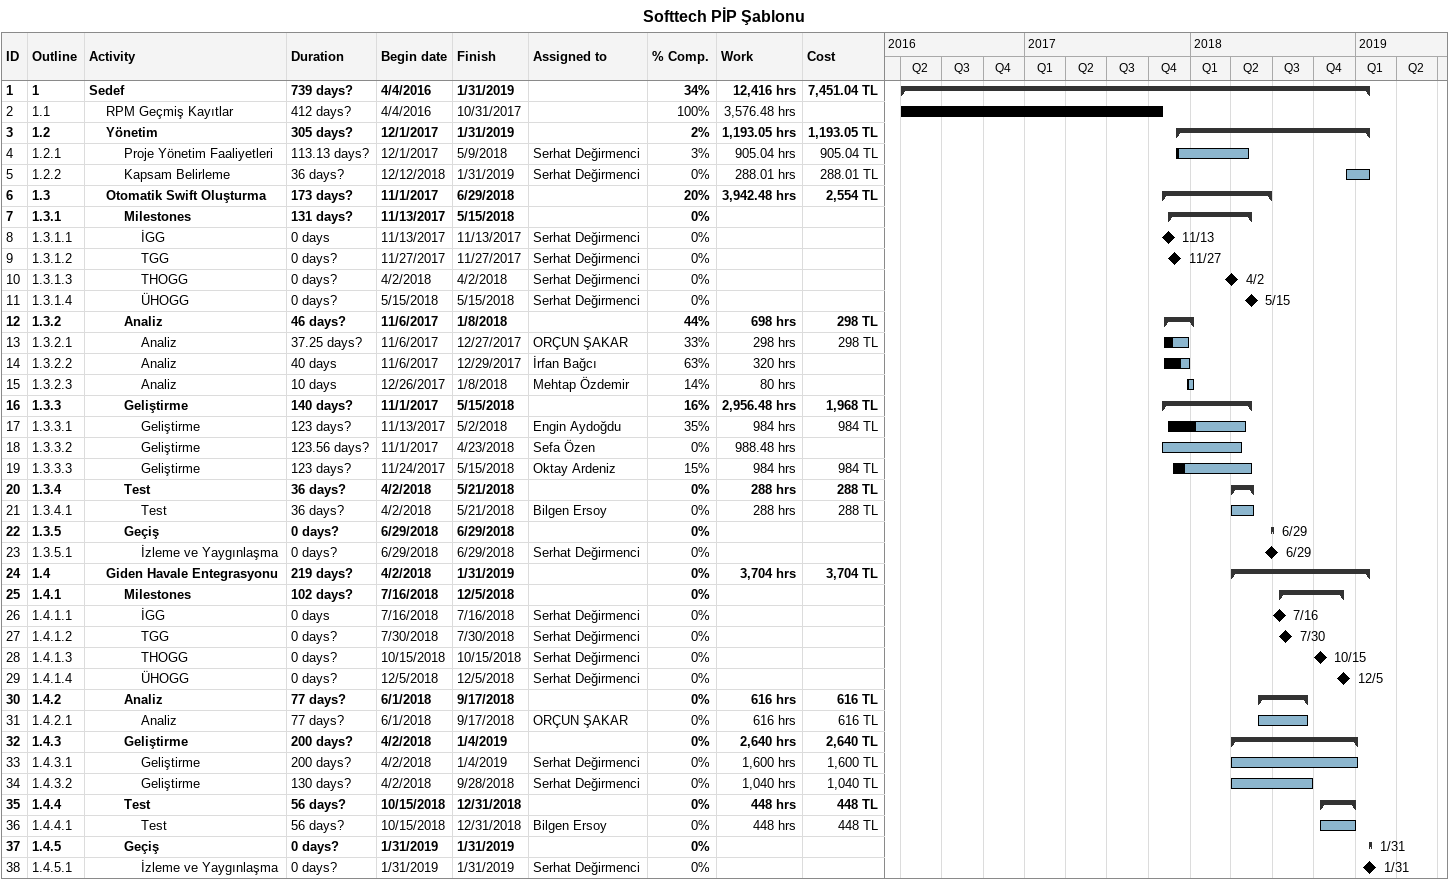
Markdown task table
Softtech PİP Şablonu

| ID | WBS | Task | Duration | Start | Finish | Resources | % complete | Work (h) | Cost (TL) |
|---|---|---|---|---|---|---|---|---|---|
| 1 | 1 | **Sedef** | 739d? | 2016-04-04 | 2019-01-31 |  | 34 | 12416 | 7451.04 |
| 2 | 1.1 | RPM Geçmiş Kayıtlar | 412d? | 2016-04-04 | 2017-10-31 |  | 100 | 3576.48 |  |
| 3 | 1.2 | **Yönetim** | 305d? | 2017-12-01 | 2019-01-31 |  | 2 | 1193.05 | 1193.05 |
| 4 | 1.2.1 | Proje Yönetim Faaliyetleri | 113.13d? | 2017-12-01 | 2018-05-09 | Serhat Değirmenci | 3 | 905.04 | 905.04 |
| 5 | 1.2.2 | Kapsam Belirleme | 36d? | 2018-12-12 | 2019-01-31 | Serhat Değirmenci | 0 | 288.01 | 288.01 |
| 6 | 1.3 | **Otomatik Swift Oluşturma** | 173d? | 2017-11-01 | 2018-06-29 |  | 20 | 3942.48 | 2554 |
| 7 | 1.3.1 | **Milestones** | 131d? | 2017-11-13 | 2018-05-15 |  | 0 |  |  |
| 8 | 1.3.1.1 | İGG | 0d | 2017-11-13 | 2017-11-13 | Serhat Değirmenci | 0 |  |  |
| 9 | 1.3.1.2 | TGG | 0d? | 2017-11-27 | 2017-11-27 | Serhat Değirmenci | 0 |  |  |
| 10 | 1.3.1.3 | THOGG | 0d? | 2018-04-02 | 2018-04-02 | Serhat Değirmenci | 0 |  |  |
| 11 | 1.3.1.4 | ÜHOGG | 0d? | 2018-05-15 | 2018-05-15 | Serhat Değirmenci | 0 |  |  |
| 12 | 1.3.2 | **Analiz** | 46d? | 2017-11-06 | 2018-01-08 |  | 44 | 698 | 298 |
| 13 | 1.3.2.1 | Analiz | 37.25d? | 2017-11-06 | 2017-12-27 | ORÇUN ŞAKAR | 33 | 298 | 298 |
| 14 | 1.3.2.2 | Analiz | 40d | 2017-11-06 | 2017-12-29 | İrfan Bağcı | 63 | 320 |  |
| 15 | 1.3.2.3 | Analiz | 10d | 2017-12-26 | 2018-01-08 | Mehtap Özdemir | 14 | 80 |  |
| 16 | 1.3.3 | **Geliştirme** | 140d? | 2017-11-01 | 2018-05-15 |  | 16 | 2956.48 | 1968 |
| 17 | 1.3.3.1 | Geliştirme | 123d? | 2017-11-13 | 2018-05-02 | Engin Aydoğdu | 35 | 984 | 984 |
| 18 | 1.3.3.2 | Geliştirme | 123.56d? | 2017-11-01 | 2018-04-23 | Sefa Özen | 0 | 988.48 |  |
| 19 | 1.3.3.3 | Geliştirme | 123d? | 2017-11-24 | 2018-05-15 | Oktay Ardeniz | 15 | 984 | 984 |
| 20 | 1.3.4 | **Test** | 36d? | 2018-04-02 | 2018-05-21 |  | 0 | 288 | 288 |
| 21 | 1.3.4.1 | Test | 36d? | 2018-04-02 | 2018-05-21 | Bilgen Ersoy | 0 | 288 | 288 |
| 22 | 1.3.5 | **Geçiş** | 0d? | 2018-06-29 | 2018-06-29 |  | 0 |  |  |
| 23 | 1.3.5.1 | İzleme ve Yaygınlaşma | 0d? | 2018-06-29 | 2018-06-29 | Serhat Değirmenci | 0 |  |  |
| 24 | 1.4 | **Giden Havale Entegrasyonu** | 219d? | 2018-04-02 | 2019-01-31 |  | 0 | 3704 | 3704 |
| 25 | 1.4.1 | **Milestones** | 102d? | 2018-07-16 | 2018-12-05 |  | 0 |  |  |
| 26 | 1.4.1.1 | İGG | 0d | 2018-07-16 | 2018-07-16 | Serhat Değirmenci | 0 |  |  |
| 27 | 1.4.1.2 | TGG | 0d? | 2018-07-30 | 2018-07-30 | Serhat Değirmenci | 0 |  |  |
| 28 | 1.4.1.3 | THOGG | 0d? | 2018-10-15 | 2018-10-15 | Serhat Değirmenci | 0 |  |  |
| 29 | 1.4.1.4 | ÜHOGG | 0d? | 2018-12-05 | 2018-12-05 | Serhat Değirmenci | 0 |  |  |
| 30 | 1.4.2 | **Analiz** | 77d? | 2018-06-01 | 2018-09-17 |  | 0 | 616 | 616 |
| 31 | 1.4.2.1 | Analiz | 77d? | 2018-06-01 | 2018-09-17 | ORÇUN ŞAKAR | 0 | 616 | 616 |
| 32 | 1.4.3 | **Geliştirme** | 200d? | 2018-04-02 | 2019-01-04 |  | 0 | 2640 | 2640 |
| 33 | 1.4.3.1 | Geliştirme | 200d? | 2018-04-02 | 2019-01-04 | Serhat Değirmenci | 0 | 1600 | 1600 |
| 34 | 1.4.3.2 | Geliştirme | 130d? | 2018-04-02 | 2018-09-28 | Serhat Değirmenci | 0 | 1040 | 1040 |
| 35 | 1.4.4 | **Test** | 56d? | 2018-10-15 | 2018-12-31 |  | 0 | 448 | 448 |
| 36 | 1.4.4.1 | Test | 56d? | 2018-10-15 | 2018-12-31 | Bilgen Ersoy | 0 | 448 | 448 |
| 37 | 1.4.5 | **Geçiş** | 0d? | 2019-01-31 | 2019-01-31 |  | 0 |  |  |
| 38 | 1.4.5.1 | İzleme ve Yaygınlaşma | 0d? | 2019-01-31 | 2019-01-31 | Serhat Değirmenci | 0 |  |  |
